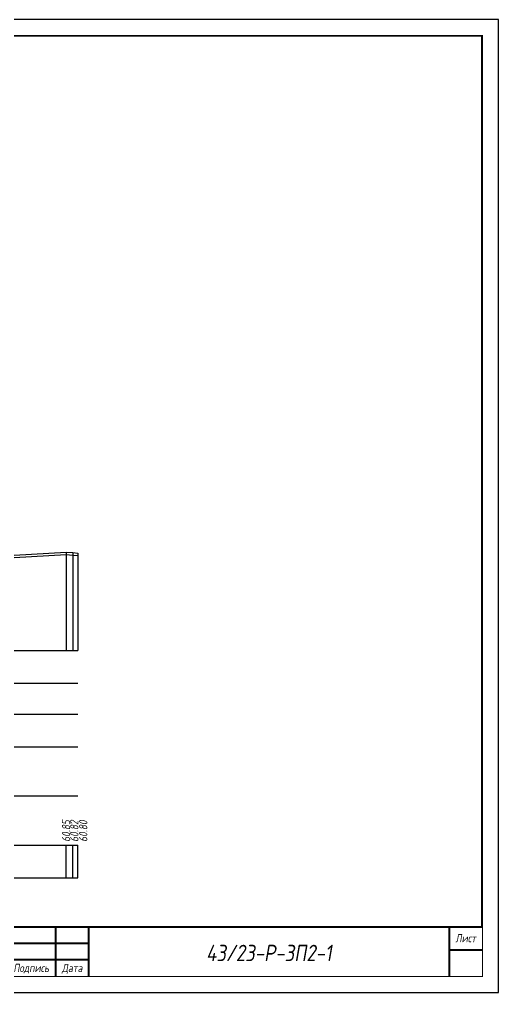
# Model space of a CAD drawing. Extents: x -717 to 1451, y -133302 to 233.
# Drawn here: x 243.9 to 389.9, y -55631.4 to -55334.4 of the extents above; entities that cross this region are included whole.
import ezdxf
from ezdxf.enums import TextEntityAlignment as Align

# ---------------------------------------------------------------- set-up
doc = ezdxf.new("R2010")
doc.units = 0
for name, color, linetype in [('Зарамочное оформление', 7, 'Continuous'), ('Код_510', 7, 'Continuous'), ('Таблица', 7, 'Continuous'), ('Черный поперечник', 3, 'Continuous')]:
    doc.layers.add(name, color=color, linetype=linetype)
doc.layers.add('Контур_2570', color=7, linetype='Continuous', true_color=0x80ff00)
doc.styles.add('М', font='romand.shx', dxfattribs={"width": 0.8, "oblique": 10, "height": 2.5})

# ---------------------------------------------------------------- blocks, each defined once
blk = doc.blocks.new('Штамп')
at = {"linetype": 'Continuous'}
blk.add_wipeout([(199.95, -411.25), (384.95, -411.25), (384.95, -426.25), (199.95, -426.25)], dxfattribs=at).dxf.layer = 'Зарамочное оформление'
at = {"layer": 'Зарамочное оформление', "linetype": 'Continuous', "lineweight": -3, "const_width": 0.6, "flags": 128}
for points in [[(199.95, -426.25), (199.95, -411.25), (384.95, -411.25)], [(209.95, -411.25), (209.95, -426.25)], [(219.95, -411.25), (219.95, -426.25)], [(229.95, -411.25), (229.95, -426.25)], [(239.95, -411.25), (239.95, -426.25)], [(254.95, -411.25), (254.95, -426.25)], [(264.95, -411.25), (264.95, -426.25)], [(374.95, -411.25), (374.95, -426.25)], [(199.95, -416.25), (264.95, -416.25)], [(374.95, -418.25), (384.95, -418.25)], [(199.95, -421.25), (264.95, -421.25)]]:
    blk.add_lwpolyline(points, dxfattribs=at)
at = {"linetype": 'Continuous', "insert": (319.95, -419.17), "char_height": 5, "width": 110, "attachment_point": 5, "style": 'М'}
blk.add_mtext('{\\Q10;\\W0.8;43/23-Р-ЗП2-1}', dxfattribs=at)
at = {"layer": 'Зарамочное оформление', "linetype": 'Continuous', "style": 'М', "oblique": 10}
for s, width, p in [('Лист', 0.8, (379.95, -414.66)), ('Изм.', 0.8, (204.95, -423.75)), ('Кол.уч.', 0.7, (214.95, -423.75)), ('Лист', 0.8, (224.95, -423.75)), ('N док.', 0.7, (235.28, -423.75)), ('Подпись', 0.8, (247.45, -423.75)), ('Дата', 0.8, (259.95, -423.75))]:
    blk.add_text(s, height=2.5, dxfattribs=dict(at, width=width)).set_placement(p, align=Align.MIDDLE_CENTER)
blk = doc.blocks.new('шифр')
blk.add_blockref('Штамп', (0, -55260))

msp = doc.modelspace()

# ---------------------------------------------------------------- linework, layer by layer
at = {"flags": 128}
msp.add_lwpolyline([(-30.054, -55631.421), (389.946, -55631.421), (389.946, -55334.421), (-30.054, -55334.421)], close=True, dxfattribs=at)
at = {"const_width": 0.6, "flags": 128}
msp.add_lwpolyline([(-10.054, -55626.421), (384.946, -55626.421), (384.946, -55339.421), (-10.054, -55339.421)], close=True, dxfattribs=at)
at = {"layer": 'Код_510'}
for p, q in [((258.102, -55596.421), (258.102, -55586.421)), ((260.106, -55596.421), (260.106, -55586.421)), ((261.64, -55596.421), (261.64, -55586.421))]:
    msp.add_line(p, q, dxfattribs=at)
at = {"layer": 'Контур_2570', "flags": 128}
msp.add_lwpolyline([(80, -55502.27), (80.095, -55502.269), (91.912, -55502.036), (91.912, -55502.036), (110.3, -55499.629), (111.276, -55499.519), (111.276, -55498.769), (133.408, -55497.523), (133.84, -55497.508), (155.766, -55497.049), (156.485, -55497.034), (157.159, -55497.046), (158.877, -55497.075), (178.563, -55497.412), (199.196, -55498.607), (199.667, -55498.638), (199.667, -55499.388), (200.04, -55499.518), (207.706, -55500.864), (207.706, -55500.864), (215.719, -55500.188), (258.156, -55497.725), (260.161, -55497.913), (261.694, -55498.02)], dxfattribs=at)
at = {"layer": 'Таблица'}
for p, q in [((80, -55527), (261.694, -55527)), ((80, -55537), (261.694, -55537)), ((80, -55546.421), (261.694, -55546.421)), ((79.946, -55556.421), (261.64, -55556.421)), ((79.946, -55571.421), (261.64, -55571.421)), ((79.946, -55586.421), (261.64, -55586.421)), ((79.946, -55596.421), (261.64, -55596.421))]:
    msp.add_line(p, q, dxfattribs=at)
at = {"layer": 'Черный поперечник', "color": 7}
for p, q in [((258.156, -55496.975), (258.156, -55527)), ((260.161, -55497.163), (260.161, -55527)), ((261.694, -55497.27), (261.694, -55527))]:
    msp.add_line(p, q, dxfattribs=at)
at = {"layer": 'Черный поперечник', "flags": 128}
msp.add_lwpolyline([(80, -55501.52), (80.095, -55501.519), (91.912, -55501.286), (110.3, -55498.879), (111.276, -55498.769), (133.408, -55497.523), (133.84, -55497.508), (155.766, -55497.049), (156.485, -55497.034), (157.159, -55497.046), (158.877, -55497.075), (178.563, -55497.412), (199.196, -55498.607), (199.667, -55498.638), (200.04, -55498.768), (207.706, -55500.114), (215.719, -55499.438), (258.156, -55496.975), (260.161, -55497.163), (261.694, -55497.27)], dxfattribs=at)

# ---------------------------------------------------------------- texts
at = {"linetype": 'Continuous', "style": 'М', "oblique": 10, "width": 0.8}
msp.add_text('182', height=2.5, dxfattribs=at).set_placement((380.312, -55622.509), align=Align.MIDDLE)
at = {"layer": 'Код_510', "style": 'М', "oblique": 10, "width": 0.8}
for s, p in [('60.85', (258.102, -55585.421)), ('60.82', (260.602, -55585.421)), ('60.80', (263.323, -55585.421))]:
    msp.add_text(s, height=2.5, rotation=90, dxfattribs=at).set_placement(p, align=Align.MIDDLE_LEFT)

# ---------------------------------------------------------------- next in the draw order: block references
msp.add_blockref('шифр', (0, 59.829))

doc.saveas('drawing.dxf')
